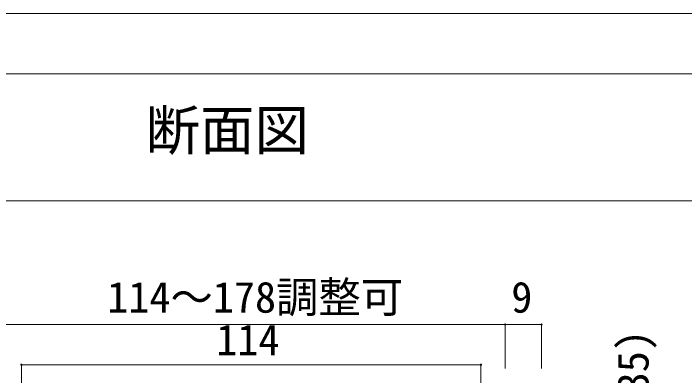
# Model space of a CAD drawing. Units: millimetres on the paper, enlarged 10 times, with parts at other scales. Extents: x -1985 to 2015, y -1370 to 1400.
# Drawn here: x -956 to -401, y 1100 to 1400 of the extents above; entities that cross this region are included whole.
import ezdxf
from ezdxf.enums import TextEntityAlignment as Align

# ---------------------------------------------------------------- set-up
doc = ezdxf.new("R2010")
doc.units = ezdxf.units.MM
doc.header["$LTSCALE"] = 10
for name, color, linetype, lineweight in [('1-0_H-SYM', 7, 'Continuous', 20), ('1-1_0', 7, 'Continuous', 20), ('2-0_18', 7, 'Continuous', 20)]:
    doc.layers.add(name, color=color, linetype=linetype, lineweight=lineweight)
doc.styles.add('ＭＳ ゴシック', font='')
doc.styles.get('ＭＳ ゴシック').set_extended_font_data('MS Gothic')

msp = doc.modelspace()

# ---------------------------------------------------------------- linework, layer by layer
at = {"layer": '1-0_H-SYM'}
for p, q in [((-1935, 1350), (395, 1350)), ((-1935, 1245), (395, 1245))]:
    msp.add_line(p, q, dxfattribs=at)
at = {"layer": '1-1_0'}
for p, q in [((-1935, 1350), (395, 1350)), ((-1935, 1245), (395, 1245))]:
    msp.add_line(p, q, dxfattribs=at)
msp.add_lwpolyline([(-1985, -1370), (2015, -1370), (2015, 1400), (-1985, 1400)], close=True, dxfattribs=at)
at = {"layer": '2-0_18', "color": 4, "lineweight": 9}
for p, q in [((-969.5, 1142.62), (-549.5, 1142.62)), ((-549.5, 1106.2), (-549.5, 1142.62)), ((-549.5, 1142.62), (-519.5, 1142.62)), ((-519.5, 1106.2), (-519.5, 1142.62)), ((-949.5, 1072.98), (-949.5, 1109.39))]:
    msp.add_line(p, q, dxfattribs=at)
msp.add_lwpolyline([(-569.5, 1072.98), (-569.5, 1109.39), (-949.5, 1109.39)], dxfattribs=at)
for centre, start, end in [((-549.5, 1142.62), 0, 180), ((-549.5, 1142.62), 180, 0), ((-519.5, 1142.62), 0, 180), ((-519.5, 1142.62), 180, 0), ((-949.5, 1109.39), 0, 180), ((-949.5, 1109.39), 180, 0), ((-569.5, 1109.39), 0, 180), ((-569.5, 1109.39), 180, 0)]:
    msp.add_arc(centre, 0.521, start, end, dxfattribs=at)

# ---------------------------------------------------------------- texts
at = {"layer": '1-1_0', "style": 'ＭＳ ゴシック'}
msp.add_text('断面図', height=32.99, dxfattribs=at).set_placement((-846.74, 1276.98), align=Align.BOTTOM_LEFT)
at = {"layer": '2-0_18', "style": 'ＭＳ ゴシック'}
for s, p in [('114～178調整可', (-878.61, 1144.7)), ('9', (-544.44, 1144.7)), ('114', (-788.44, 1109.39))]:
    msp.add_text(s, height=25.66, dxfattribs=at).set_placement(p, align=Align.BOTTOM_LEFT)
msp.add_text('24(35)', height=25.66, rotation=90, dxfattribs=at).set_placement((-423.17, 1033.31), align=Align.BOTTOM_LEFT)

doc.saveas('drawing.dxf')
